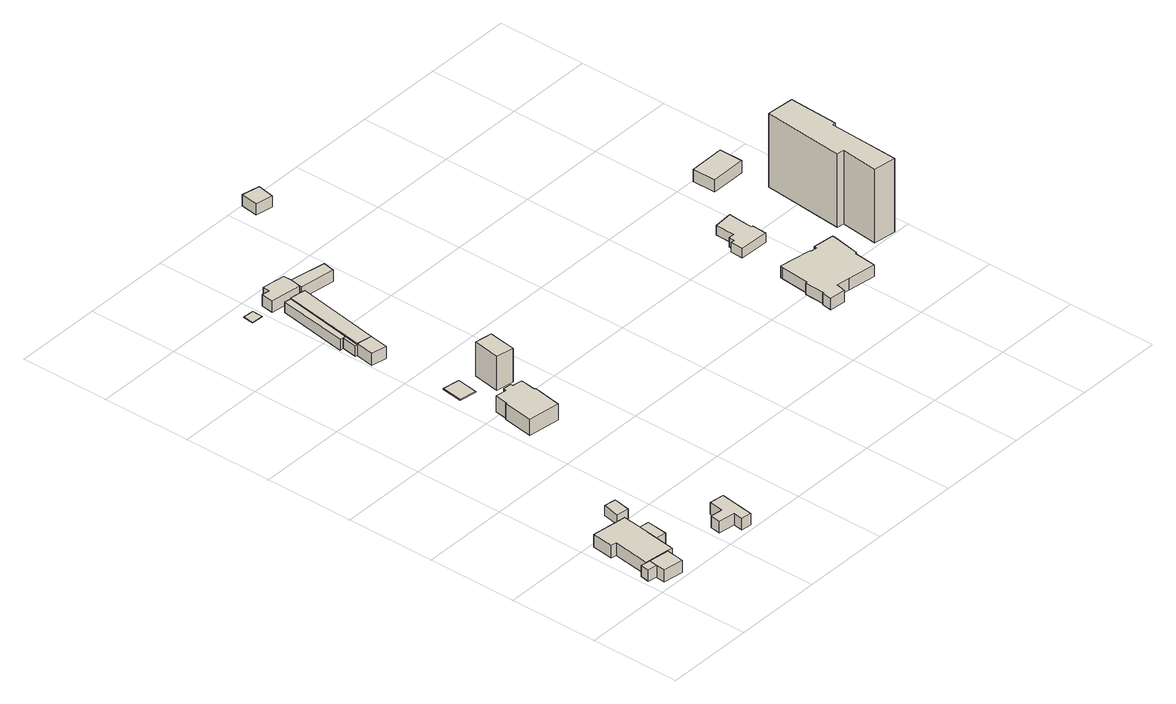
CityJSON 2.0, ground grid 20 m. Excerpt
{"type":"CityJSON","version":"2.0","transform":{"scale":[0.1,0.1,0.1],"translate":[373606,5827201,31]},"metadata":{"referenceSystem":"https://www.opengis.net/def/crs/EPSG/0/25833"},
"CityObjects":{
"building1":{"type":"Building","attributes":{"Gemeindeschluessel":"11000005","BezugspunktDach":"2200","function":"51009_1610","measuredHeight":2.59,"storeysAboveGround":0},"address":[{"country":"Germany","locality":"Berlin"}],"geometry":[{"type":"Solid","lod":"1","boundaries":[[[[0,1,2,3,4]],[[5,6,7,8,9]],[[5,9,4,3]],[[6,5,3,2]],[[7,6,2,1]],[[8,7,1,0]],[[9,8,0,4]]]]}]},
"building2":{"type":"Building","attributes":{"Gemeindeschluessel":"11000005","BezugspunktDach":"2200","function":"31001_1000","measuredHeight":2.71,"storeysAboveGround":1},"address":[{"country":"Germany","locality":"Berlin","thoroughfareNumber":"130 (1)","thoroughfareName":"Eiskellerweg"}],"geometry":[{"type":"Solid","lod":"1","boundaries":[[[[10,11,1,0,12]],[[13,14,15,16,17]],[[13,17,12,0]],[[14,13,0,1]],[[15,14,1,11]],[[16,15,11,10]],[[17,16,10,12]]]]}]},
"building3":{"type":"Building","attributes":{"Gemeindeschluessel":"11000005","function":"31001_1120"},"address":[{"country":"Germany","locality":"Berlin","thoroughfareNumber":"130","thoroughfareName":"Eiskellerweg"}],"children":["building3-1","building3-2"]},
"building3-1":{"type":"BuildingPart","attributes":{"BezugspunktDach":"2200","measuredHeight":2.94,"storeysAboveGround":1},"parents":["building3"],"geometry":[{"type":"MultiSurface","lod":"1","boundaries":[[[18,19,20,21,22,23,24,25,26]],[[27,28,29,30,15,14,31,32,33]],[[27,33,26,25]],[[28,27,25,24]],[[28,24,34,35]],[[30,29,23,22]],[[15,30,22,21]],[[14,15,21,20]],[[31,14,20,19]],[[32,31,19,18]],[[33,32,18,26]],[[29,35,34,23]]]}]},
"building3-2":{"type":"BuildingPart","attributes":{"BezugspunktDach":"2200","measuredHeight":2.94,"storeysAboveGround":1},"parents":["building3"],"geometry":[{"type":"Solid","lod":"1","boundaries":[[[[36,37,34,23]],[[35,38,39,29]],[[38,35,34,37]],[[39,38,37,36]],[[29,39,36,23]],[[35,29,23,34]]]]}]},
"building4":{"type":"Building","attributes":{"Gemeindeschluessel":"11000005","BezugspunktDach":"2200","function":"51009_1611","measuredHeight":2.34,"storeysAboveGround":0},"address":[{"country":"Germany","locality":"Berlin"}],"geometry":[{"type":"Solid","lod":"1","boundaries":[[[[40,41,42,43]],[[44,45,46,47]],[[44,47,43,42]],[[45,44,42,41]],[[46,45,41,40]],[[47,46,40,43]]]]}]},
"building5":{"type":"Building","attributes":{"Gemeindeschluessel":"11000005","BezugspunktDach":"2200","function":"31001_1000","measuredHeight":2.61,"storeysAboveGround":1},"address":[{"country":"Germany","locality":"Berlin","thoroughfareNumber":"130 (2)","thoroughfareName":"Eiskellerweg"}],"geometry":[{"type":"Solid","lod":"1","boundaries":[[[[48,49,50,51,52,53,54,55]],[[56,57,58,59,60,61,62,63]],[[56,63,55,54]],[[57,56,54,53]],[[58,57,53,52]],[[59,58,52,51]],[[60,59,51,50]],[[61,60,50,49]],[[62,61,49,48]],[[63,62,48,55]]]]}]},
"building6":{"type":"Building","attributes":{"Gemeindeschluessel":"11000005","BezugspunktDach":"2200","function":"31001_1010","measuredHeight":3.67,"storeysAboveGround":1},"address":[{"country":"Germany","locality":"Berlin","thoroughfareNumber":"124","thoroughfareName":"Eiskellerweg"}],"geometry":[{"type":"Solid","lod":"1","boundaries":[[[[64,65,66,67,68,69,70,71,72,73,74,75]],[[76,77,78,79,80,81,82,83,84,85,86,87]],[[76,87,75,74]],[[77,76,74,73]],[[78,77,73,72]],[[79,78,72,71]],[[80,79,71,70]],[[81,80,70,69]],[[82,81,69,68]],[[83,82,68,67]],[[84,83,67,66]],[[85,84,66,65]],[[86,85,65,64]],[[87,86,64,75]]]]}]},
"building7":{"type":"Building","attributes":{"Gemeindeschluessel":"11000005","BezugspunktDach":"2200","function":"31001_1000","measuredHeight":0.132,"storeysAboveGround":1},"address":[{"country":"Germany","locality":"Berlin","thoroughfareNumber":"124 (1)","thoroughfareName":"Eiskellerweg"}],"geometry":[{"type":"Solid","lod":"1","boundaries":[[[[88,89,90,91]],[[92,93,94,95]],[[92,95,91,90]],[[93,92,90,89]],[[94,93,89,88]],[[95,94,88,91]]]]}]},
"building8":{"type":"Building","attributes":{"Gemeindeschluessel":"11000005","BezugspunktDach":"2200","function":"51009_1610","measuredHeight":2.49,"storeysAboveGround":0},"address":[{"country":"Germany","locality":"Berlin"}],"geometry":[{"type":"Solid","lod":"1","boundaries":[[[[96,97,98,99]],[[100,101,102,103]],[[100,103,99,98]],[[101,100,98,97]],[[102,101,97,96]],[[103,102,96,99]]]]}]},
"building9":{"type":"Building","attributes":{"Gemeindeschluessel":"11000005","BezugspunktDach":"2200","function":"51009_1610","measuredHeight":2.83,"storeysAboveGround":0},"address":[{"country":"Germany","locality":"Berlin"}],"geometry":[{"type":"Solid","lod":"1","boundaries":[[[[104,105,106,107]],[[108,109,110,111]],[[108,111,107,106]],[[109,108,106,105]],[[110,109,105,104]],[[111,110,104,107]]]]}]},
"building10":{"type":"Building","attributes":{"Gemeindeschluessel":"11000005","BezugspunktDach":"2200","function":"31001_2463","measuredHeight":9.7,"storeysAboveGround":1},"address":[{"country":"Germany","locality":"Berlin","thoroughfareNumber":"124 (2)","thoroughfareName":"Eiskellerweg"}],"geometry":[{"type":"Solid","lod":"1","boundaries":[[[[112,113,114,115,116]],[[117,118,119,120,121]],[[117,121,116,115]],[[118,117,115,114]],[[119,118,114,113]],[[120,119,113,112]],[[121,120,112,116]]]]}]},
"building11":{"type":"Building","attributes":{"Gemeindeschluessel":"11000005","BezugspunktDach":"2200","function":"31001_2720","measuredHeight":0.116,"storeysAboveGround":1},"address":[{"country":"Germany","locality":"Berlin","thoroughfareNumber":"120 (10)","thoroughfareName":"Eiskellerweg"}],"geometry":[{"type":"Solid","lod":"1","boundaries":[[[[122,123,124,125]],[[126,127,128,129]],[[126,129,125,124]],[[127,126,124,123]],[[128,127,123,122]],[[129,128,122,125]]]]}]},
"building12":{"type":"Building","attributes":{"Gemeindeschluessel":"11000005","BezugspunktDach":"2200","function":"51009_1610","measuredHeight":2.55,"storeysAboveGround":0},"address":[{"country":"Germany","locality":"Berlin"}],"geometry":[{"type":"Solid","lod":"1","boundaries":[[[[98,97,130,131,132]],[[133,134,135,136,137]],[[133,137,132,131]],[[134,133,131,130]],[[135,134,130,97]],[[136,135,97,98]],[[137,136,98,132]]]]}]},
"building13":{"type":"Building","attributes":{"Gemeindeschluessel":"11000005","BezugspunktDach":"2200","function":"31001_2724","measuredHeight":2.77,"storeysAboveGround":1},"address":[{"country":"Germany","locality":"Berlin","thoroughfareNumber":"120 (7)","thoroughfareName":"Eiskellerweg"}],"geometry":[{"type":"Solid","lod":"1","boundaries":[[[[105,138,139,140,106]],[[135,134,141,109,108]],[[135,108,106,140]],[[134,135,140,139]],[[141,134,139,138]],[[109,141,138,105]],[[108,109,105,106]]]]}]},
"building14":{"type":"Building","attributes":{"Gemeindeschluessel":"11000005","BezugspunktDach":"2200","function":"31001_2724","measuredHeight":2.66,"storeysAboveGround":1},"address":[{"country":"Germany","locality":"Berlin","thoroughfareNumber":"120 (11)","thoroughfareName":"Eiskellerweg"}],"geometry":[{"type":"Solid","lod":"1","boundaries":[[[[142,143,144,145,146,147,148,149]],[[150,151,152,153,154,155,156,157]],[[150,157,149,148]],[[151,150,148,147]],[[152,151,147,146]],[[153,152,146,145]],[[154,153,145,144]],[[155,154,144,143]],[[156,155,143,142]],[[157,156,142,149]]]]}]},
"building15":{"type":"Building","attributes":{"Gemeindeschluessel":"11000005","BezugspunktDach":"2200","function":"31001_2724","measuredHeight":2.59,"storeysAboveGround":1},"address":[{"country":"Germany","locality":"Berlin","thoroughfareNumber":"120 (12)","thoroughfareName":"Eiskellerweg"}],"geometry":[{"type":"Solid","lod":"1","boundaries":[[[[158,159,143,142,160]],[[161,162,163,164,165]],[[161,165,160,142]],[[162,161,142,143]],[[163,162,143,159]],[[164,163,159,158]],[[165,164,158,160]]]]}]},
"building16":{"type":"Building","attributes":{"Gemeindeschluessel":"11000005","BezugspunktDach":"2200","function":"31001_2700","measuredHeight":2.66,"storeysAboveGround":1},"address":[{"country":"Germany","locality":"Berlin","thoroughfareNumber":"120 (9)","thoroughfareName":"Eiskellerweg"}],"geometry":[{"type":"Solid","lod":"1","boundaries":[[[[166,167,168,169]],[[170,171,172,173]],[[170,173,169,168]],[[171,170,168,167]],[[172,171,167,166]],[[173,172,166,169]]]]}]},
"building17":{"type":"Building","attributes":{"Gemeindeschluessel":"11000005","BezugspunktDach":"2200","function":"31001_1010","measuredHeight":4.12,"storeysAboveGround":1},"address":[{"country":"Germany","locality":"Berlin","thoroughfareNumber":"134","thoroughfareName":"Eiskellerweg"}],"geometry":[{"type":"Solid","lod":"1","boundaries":[[[[174,175,176,177,178,179,180,181,182,183,184,185,186,187,188,189,190,191,192]],[[193,194,195,196,197,198,199,200,201,202,203,204,205,206,207,208,209,210,211]],[[193,211,192,191]],[[194,193,191,190]],[[195,194,190,189]],[[196,195,189,188]],[[197,196,188,187]],[[198,197,187,186]],[[199,198,186,185]],[[200,199,185,184]],[[201,200,184,183]],[[202,201,183,182]],[[203,202,182,181]],[[204,203,181,180]],[[205,204,180,179]],[[206,205,179,178]],[[207,206,178,177]],[[208,207,177,176]],[[209,208,176,175]],[[210,209,175,174]],[[211,210,174,192]]]]}]},
"building18":{"type":"Building","attributes":{"Gemeindeschluessel":"11000005","BezugspunktDach":"2200","function":"31001_1000","measuredHeight":2.25,"storeysAboveGround":1},"address":[{"country":"Germany","locality":"Berlin","thoroughfareNumber":"134 (2)","thoroughfareName":"Eiskellerweg"}],"geometry":[{"type":"Solid","lod":"1","boundaries":[[[[212,213,214,215,216,217,218,219,220,221]],[[222,223,224,225,226,227,228,229,230,231]],[[222,231,221,220]],[[223,222,220,219]],[[224,223,219,218]],[[225,224,218,217]],[[226,225,217,216]],[[227,226,216,215]],[[228,227,215,214]],[[229,228,214,213]],[[230,229,213,212]],[[231,230,212,221]]]]}]},
"building19":{"type":"Building","attributes":{"Gemeindeschluessel":"11000005","BezugspunktDach":"2200","function":"31001_1000","measuredHeight":17.04,"storeysAboveGround":1},"address":[{"country":"Germany","locality":"Berlin","thoroughfareNumber":"134 (1)","thoroughfareName":"Eiskellerweg"}],"geometry":[{"type":"Solid","lod":"1","boundaries":[[[[232,233,234,235,236,237,238,239]],[[240,241,242,243,244,245,246,247]],[[240,247,239,238]],[[241,240,238,237]],[[242,241,237,236]],[[243,242,236,235]],[[244,243,235,234]],[[245,244,234,233]],[[246,245,233,232]],[[247,246,232,239]]]]}]},
"building20":{"type":"Building","attributes":{"Gemeindeschluessel":"11000005","BezugspunktDach":"2200","function":"31001_1000","measuredHeight":2.84,"storeysAboveGround":1},"address":[{"country":"Germany","locality":"Berlin","thoroughfareNumber":"134 (3)","thoroughfareName":"Eiskellerweg"}],"geometry":[{"type":"Solid","lod":"1","boundaries":[[[[248,249,250,251]],[[252,253,254,255]],[[252,255,251,250]],[[253,252,250,249]],[[254,253,249,248]],[[255,254,248,251]]]]}]}
},
"vertices":[
[30,38,36],[33,58,36],[24,59,36],[12,61,36],[9,41,36],[12,61,10],[24,59,10],[33,58,10],[30,38,10],[9,41,10],
[74,12,36],[79,52,36],[28,18,36],[30,38,8],[33,58,8],[79,52,8],[74,12,8],[28,18,8],
[35,142,37],[24,59,37],[33,58,37],[79,52,37],[90,50,37],[96,94,37],[108,182,37],[29,192,37],[23,144,37],[29,192,8],[108,182,8],[96,94,8],[90,50,8],[24,59,8],[35,142,8],[23,144,8],[102,141,37],[102,141,8],
[119,91,37],[125,138,37],[125,138,8],[119,91,8],
[138,199,32],[145,236,32],[118,240,32],[111,203,32],[118,240,9],[145,236,9],[138,199,9],[111,203,9],
[252,34,35],[250,13,35],[272,10,35],[283,87,35],[250,91,35],[245,59,35],[218,62,35],[215,39,35],[218,62,8],[245,59,8],[250,91,8],[283,87,8],[272,10,8],[250,13,8],[252,34,8],[215,39,8],
[297,503,45],[308,568,45],[305,568,45],[310,604,45],[288,607,45],[288,612,45],[270,614,45],[268,607,45],[242,610,45],[238,580,45],[235,580,45],[225,513,45],[235,580,8],[238,580,8],[242,610,8],[268,607,8],[270,614,8],[288,612,8],[288,607,8],[310,604,8],[305,568,8],[308,568,8],[297,503,8],[225,513,8],
[265,679,10],[272,726,10],[233,732,10],[226,685,10],[233,732,8],[272,726,8],[265,679,8],[226,685,8],
[212,925,33],[218,959,33],[212,960,33],[207,926,33],[212,960,9],[218,959,9],[212,925,9],[207,926,9],
[240,878,36],[247,920,36],[212,925,36],[205,884,36],[212,925,8],[247,920,8],[240,878,8],[205,884,8],
[335,646,87],[344,707,87],[324,710,87],[305,713,87],[295,652,87],[305,713,8],[324,710,8],[344,707,8],[335,646,8],[295,652,8],
[192,1142,9],[193,1166,9],[168,1167,9],[166,1144,9],[168,1167,8],[193,1166,8],[192,1142,8],[166,1144,8],
[244,1115,33],[230,1118,33],[204,961,33],[230,1118,8],[244,1115,8],[218,959,8],[212,960,8],[204,961,8],
[279,1110,36],[244,1115,36],[218,959,36],[279,1110,8],
[286,1129,34],[290,1153,34],[290,1171,34],[257,1176,34],[238,1178,34],[236,1162,34],[220,1165,34],[216,1137,34],[220,1165,7],[236,1162,7],[238,1178,7],[257,1176,7],[290,1171,7],[290,1153,7],[286,1129,7],[216,1137,7],
[365,1112,34],[370,1139,34],[285,1123,34],[286,1129,8],[290,1153,8],[370,1139,8],[365,1112,8],[285,1123,8],
[474,1353,33],[481,1391,33],[441,1399,33],[435,1360,33],[441,1399,7],[481,1391,7],[474,1353,7],[435,1360,7],
[931,331,36],[935,352,36],[966,348,36],[1029,340,36],[1034,390,36],[1038,392,36],[1049,454,36],[1049,459,36],[1002,464,36],[1001,458,36],[987,459,36],[986,462,36],[914,473,36],[913,467,36],[907,402,36],[903,402,36],[901,357,36],[898,357,36],[895,334,36],[898,357,9],[901,357,9],[903,402,9],[907,402,9],[913,467,9],[914,473,9],[986,462,9],[987,459,9],[1001,458,9],[1002,464,9],[1049,459,9],[1049,454,9],[1038,392,9],[1034,390,9],[1029,340,9],[966,348,9],[935,352,9],[931,331,9],[895,334,9],
[980,565,32],[982,599,32],[978,599,32],[982,655,32],[939,652,32],[938,609,32],[926,609,32],[924,596,32],[915,596,32],[914,568,32],[915,596,10],[924,596,10],[926,609,10],[938,609,10],[939,652,10],[982,655,10],[978,599,10],[982,599,10],[980,565,10],[914,568,10],
[1121,492,180],[1112,408,180],[1163,402,180],[1171,560,180],[1178,560,180],[1183,671,180],[1121,676,180],[1105,494,180],[1121,676,9],[1183,671,9],[1178,560,9],[1171,560,9],[1163,402,9],[1112,408,9],[1121,492,9],[1105,494,9],
[1043,743,37],[1123,744,37],[1123,797,37],[1043,796,37],[1123,797,9],[1123,744,9],[1043,743,9],[1043,796,9]
]}
